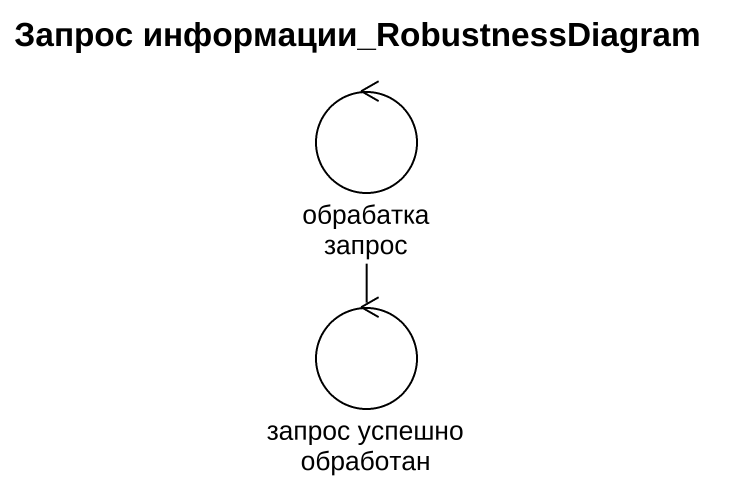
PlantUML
@startuml
title Запрос информации_RobustnessDiagram
control "обрабатка запрос" as обрабатка_запрос
control "запрос успешно обработан" as запрос_успешно_обработан
обрабатка_запрос -- запрос_успешно_обработан
@enduml
